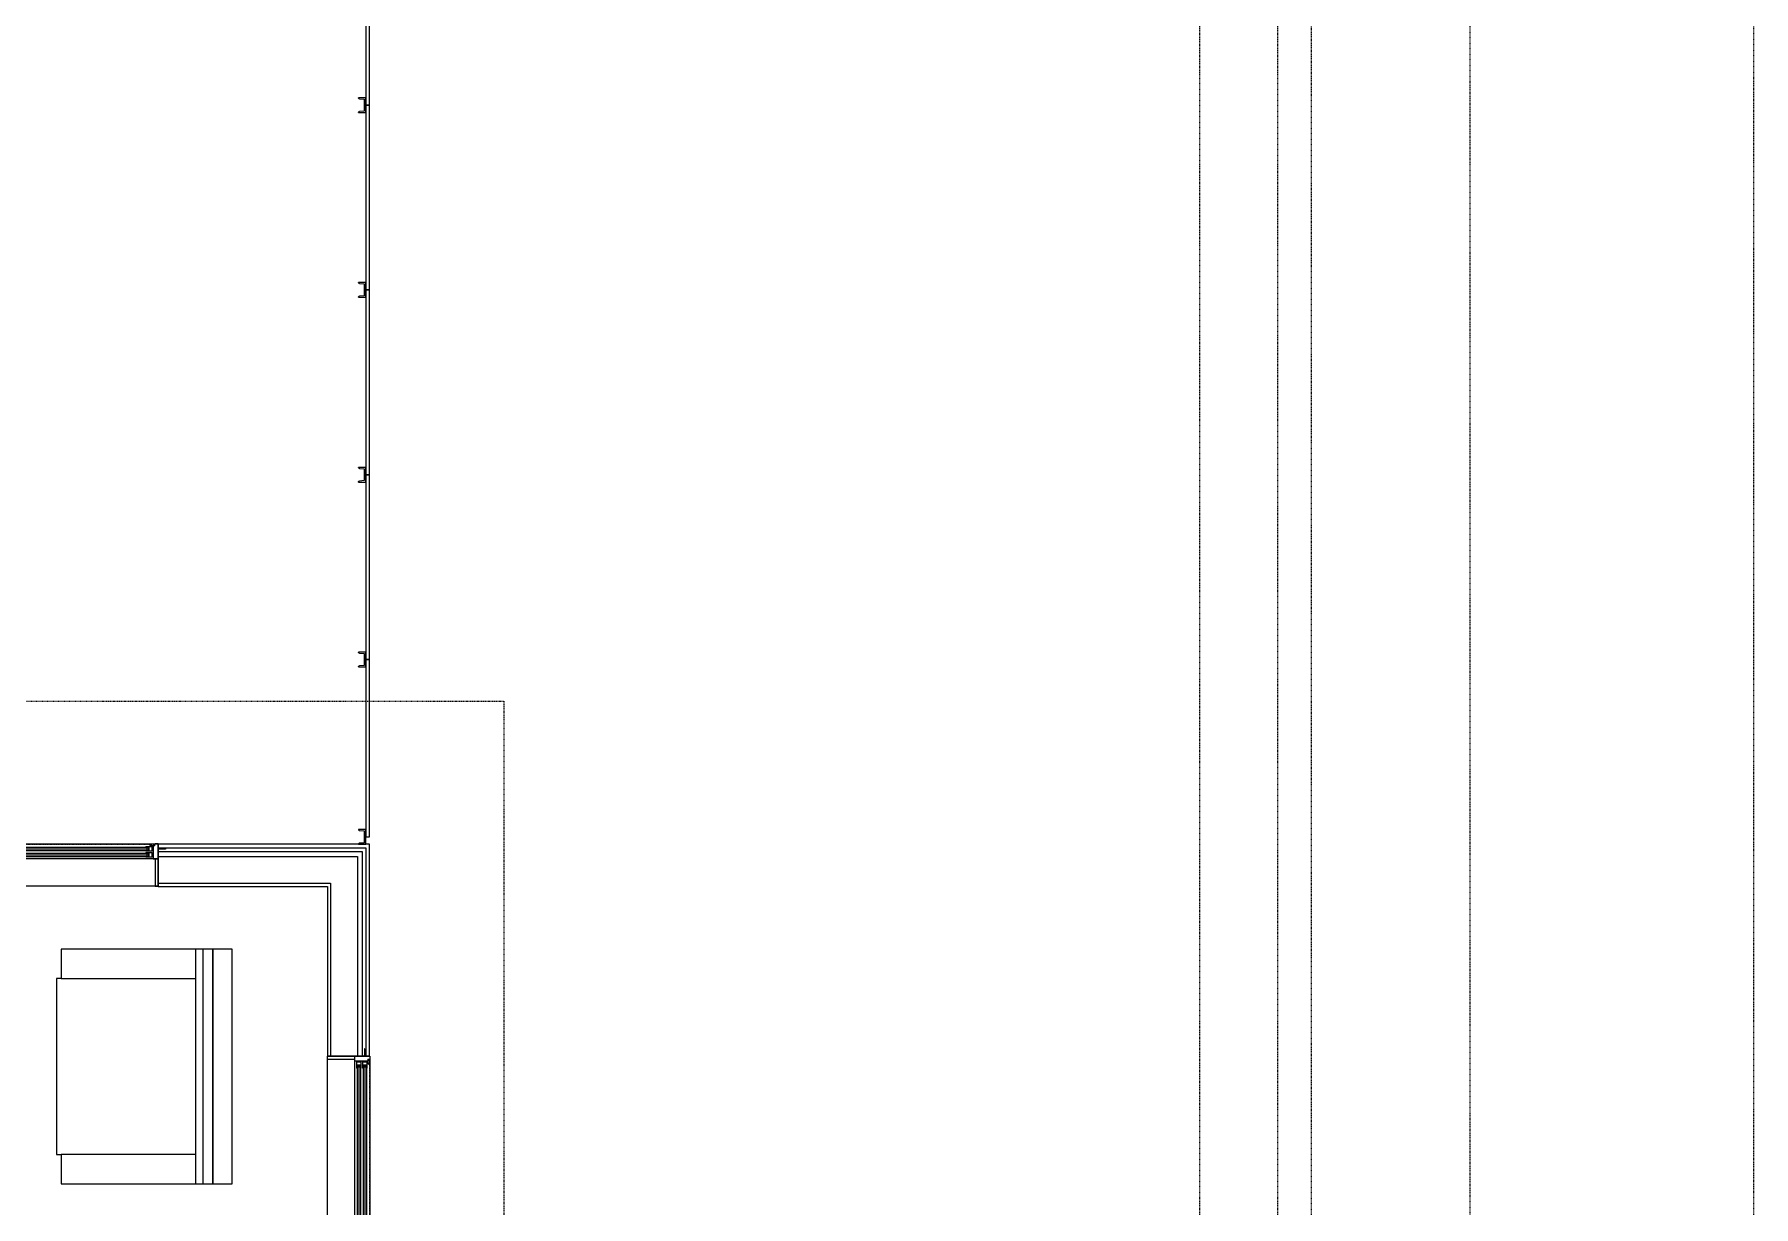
# Model space of a CAD drawing. Header units: inches. Extents: x -4010 to -1814, y 9846 to 12241.
# Drawn here: x -2165.4 to -1813.5, y 10748.3 to 10988.2 of the extents above; entities that cross this region are included whole.
import ezdxf

# ---------------------------------------------------------------- set-up
doc = ezdxf.new("R2010")
doc.units = ezdxf.units.IN
doc.header["$MEASUREMENT"] = 0
for name, pattern in [('Aligning Line 1_8_', [0.25, 0.125, -0.125]), ('Aligning Line 1_8__2_', [0.25, 0.125, -0.125]), ('Dash', [0.25, 0.125, -0.125]), ('Dash_2_', [0.25, 0.125, -0.125])]:
    doc.linetypes.add(name, pattern=pattern)
for name, color, linetype, lineweight in [('0-1', 7, 'Continuous', 5), ('0-2', 7, 'Continuous', 9), ('A-DETL-GENF-HDLN-1', 7, 'Dash', 9), ('A-DETL-GENF-HDLN-2', 1, 'Continuous', 18), ('A-GLAZ', 151, 'Continuous', 18), ('A-GLAZ-1', 10, 'Continuous', 30), ('A-GLAZ-2', 7, 'Continuous', 9), ('A-GLAZ-CURT-1', 7, 'Continuous', 9), ('A-GLAZ-CWMG-1', 7, 'Continuous', 9), ('A-WALL-1', 7, 'Continuous', 9), ('A-WALL-2', 250, 'Continuous', 18), ('G-ANNO-SYMB', 111, 'Aligning Line 1_8_', 9), ('G-ANNO-SYMB-1', 147, 'Aligning Line 1_8_', 9), ('G-ANNO-SYMB-2', 147, 'Aligning Line 1_8__2_', 9), ('G-ANNO-SYMB-4', 111, 'Dash_2_', 9), ('I-FURN', 30, 'Continuous', 9)]:
    doc.layers.add(name, color=color, linetype=linetype, lineweight=lineweight)

# ---------------------------------------------------------------- blocks, each defined once
blk = doc.blocks.new('Window-Double_Hung-Marvin-Essential - ESDH3066 - 1st Floor-3090114-UNIT PLANS - 1ST FLOOR')
at = {"layer": 'A-DETL-GENF-HDLN-1'}
blk.add_line((16.1, -4.34), (-16.5, -4.34), dxfattribs=at)
at = {"layer": 'A-DETL-GENF-HDLN-2'}
for p, q in [((-17.13, 4.31), (-17.75, 4.31)), ((-17.13, -1.28), (-17.13, 4.31)), ((17.12, 4.31), (17.75, 4.31)), ((17.12, 4.31), (17.12, -1.28)), ((-19.25, -3.36), (-19.25, -3.31)), ((-19.25, -3.31), (-17.9, -3.31)), ((-17.75, -3.36), (-19.25, -3.36)), ((-17.9, -3.31), (-17.9, -3.2)), ((-17.9, -3.2), (-17.75, -3.2)), ((-16.72, -1.31), (-17.75, -1.31)), ((-17.75, -4.41), (-17.75, -1.31)), ((-16.72, -3.9), (-16.72, -1.31)), ((-16.56, -1.66), (-15.34, -1.66)), ((-16.56, -1.66), (-16.56, -2.59)), ((-15.34, -2.59), (-16.56, -2.59)), ((-16.56, -2.88), (-15.34, -2.88)), ((-16.56, -2.88), (-16.56, -3.81)), ((-15.28, -1.77), (-15.94, -1.77)), ((-15.94, -1.77), (-15.94, -2.49)), ((-15.94, -2.49), (-15.28, -2.49)), ((-15.28, -2.99), (-15.94, -2.99)), ((-15.94, -2.99), (-15.94, -3.71)), ((-15.84, -1.79), (-15.84, -2.48)), ((-15.84, -3.01), (-15.84, -3.7)), ((-15.54, -1.92), (-15.54, -2.35)), ((-15.54, -3.13), (-15.54, -3.57)), ((-15.34, -1.66), (-15.28, -1.72)), ((-15.34, -2.59), (-15.28, -2.53)), ((-15.34, -2.88), (-15.28, -2.94)), ((-15.28, -1.72), (-15.28, -1.77)), ((-15.28, -2.49), (-15.28, -2.53)), ((-15.28, -2.94), (-15.28, -2.99)), ((15.34, -1.66), (15.28, -1.72)), ((15.28, -1.72), (15.28, -1.77)), ((15.28, -1.77), (15.94, -1.77)), ((15.28, -2.49), (15.28, -2.53)), ((15.94, -2.49), (15.28, -2.49)), ((15.34, -2.59), (15.28, -2.53)), ((15.34, -2.88), (15.28, -2.94)), ((15.28, -2.94), (15.28, -2.99)), ((15.28, -2.99), (15.94, -2.99)), ((16.56, -1.66), (15.34, -1.66)), ((15.34, -2.59), (16.56, -2.59)), ((16.56, -2.88), (15.34, -2.88)), ((15.54, -1.92), (15.54, -2.35)), ((15.54, -3.13), (15.54, -3.57)), ((15.84, -1.79), (15.84, -2.48)), ((15.84, -3.01), (15.84, -3.7)), ((15.94, -1.77), (15.94, -2.49)), ((15.94, -2.99), (15.94, -3.71)), ((16.56, -1.66), (16.56, -2.59)), ((16.56, -2.88), (16.56, -3.81)), ((16.72, -3.9), (16.72, -1.31)), ((16.72, -1.31), (17.75, -1.31)), ((17.75, -4.41), (17.75, -1.31)), ((17.9, -3.2), (17.75, -3.2)), ((17.75, -3.36), (19.25, -3.36)), ((17.9, -3.31), (17.9, -3.2)), ((19.25, -3.31), (17.9, -3.31)), ((19.25, -3.36), (19.25, -3.31)), ((-17.75, -4.41), (-17.16, -4.41)), ((-17.08, -4), (-17.16, -4.41)), ((-17.08, -4), (-16.19, -4)), ((-16.85, -4.37), (-16.85, -4)), ((-16.3, -4.37), (-16.85, -4.37)), ((-16.38, -3.9), (-16.72, -3.9)), ((-15.34, -3.81), (-16.56, -3.81)), ((-16.38, -4), (-16.38, -3.9)), ((-16.18, -4.14), (-16.3, -4.14)), ((-16.3, -4.14), (-16.3, -4.37)), ((-16.19, -4), (-16.19, -4.09)), ((-16.19, -4.09), (-16.1, -4.09)), ((-16.18, -4.34), (-16.18, -4.14)), ((-16.18, -4.34), (-16.1, -4.34)), ((-16.1, -4.09), (-16.1, -4.34)), ((-15.94, -3.71), (-15.28, -3.71)), ((-15.34, -3.81), (-15.28, -3.75)), ((-15.28, -3.71), (-15.28, -3.75)), ((15.28, -3.71), (15.28, -3.75)), ((15.94, -3.71), (15.28, -3.71)), ((15.34, -3.81), (15.28, -3.75)), ((15.34, -3.81), (16.56, -3.81)), ((16.19, -4.09), (16.1, -4.09)), ((16.1, -4.09), (16.1, -4.34)), ((16.18, -4.34), (16.1, -4.34)), ((16.18, -4.34), (16.18, -4.14)), ((16.18, -4.14), (16.3, -4.14)), ((17.08, -4), (16.19, -4)), ((16.19, -4), (16.19, -4.09)), ((16.3, -4.14), (16.3, -4.37)), ((16.3, -4.37), (16.85, -4.37)), ((16.38, -4), (16.38, -3.9)), ((16.38, -3.9), (16.72, -3.9)), ((16.85, -4.37), (16.85, -4)), ((17.08, -4), (17.16, -4.41)), ((17.75, -4.41), (17.16, -4.41))]:
    blk.add_line(p, q, dxfattribs=at)
at = {"layer": 'A-GLAZ'}
for p, q in [((15.84, -1.79), (-15.84, -1.79)), ((15.84, -1.92), (-15.84, -1.92)), ((15.84, -2.35), (-15.84, -2.35)), ((15.84, -2.48), (-15.84, -2.48)), ((15.84, -3.01), (-15.84, -3.01)), ((15.84, -3.13), (-15.84, -3.13)), ((15.84, -3.57), (-15.84, -3.57)), ((15.84, -3.7), (-15.84, -3.7))]:
    blk.add_line(p, q, dxfattribs=at)
at = {"layer": 'A-GLAZ-1'}
for p, q in [((-17.75, -1.28), (-17.75, 4.31)), ((17.75, 4.31), (17.75, -1.28)), ((-17.75, -4.41), (-17.75, -1.31)), ((17.75, -1.31), (17.75, -4.41))]:
    blk.add_line(p, q, dxfattribs=at)
at = {"layer": 'A-GLAZ-2'}
for p, q in [((-17.75, 4.31), (17.75, 4.31)), ((-17.75, -1.31), (17.75, -1.31)), ((17.75, -4.41), (-17.75, -4.41))]:
    blk.add_line(p, q, dxfattribs=at)
blk = doc.blocks.new('Horizontal_Siding - Horizontal_Siding-2867908-UNIT PLANS - 1ST FLOOR')
at = {"layer": 'A-GLAZ-CURT-1'}
for p, q in [((18.16, -1.5), (-18.16, -1.5)), ((-18.16, -1.5), (-18.16, -2.25)), ((-18.16, -2.25), (18.16, -2.25)), ((18.16, -2.25), (18.16, -1.5))]:
    blk.add_line(p, q, dxfattribs=at)
blk = doc.blocks.new('Horizontal_Siding - Horizontal_Siding-2867907-UNIT PLANS - 1ST FLOOR')
at = {"layer": 'A-GLAZ-CURT-1'}
for p, q in [((18.91, -1.5), (-18.91, -1.5)), ((-18.91, -1.5), (-18.91, -2.25)), ((-18.91, -2.25), (18.91, -2.25)), ((18.91, -2.25), (18.91, -1.5))]:
    blk.add_line(p, q, dxfattribs=at)
blk = doc.blocks.new('Rectangular Mullion - RAILING POST-2806293-UNIT PLANS - 1ST FLOOR')
at = {"layer": 'A-GLAZ-CWMG-1'}
for p, q in [((0, 1.5), (-3, 1.5)), ((-3, 1.5), (-3, 0)), ((-2.79, 0.21), (-2.72, 1.18)), ((-2.72, 1.18), (-0.28, 1.18)), ((-0.28, 1.18), (-0.21, 0.21)), ((0, 0), (0, 1.5))]:
    blk.add_line(p, q, dxfattribs=at)
for centre, start, end in [((-3, 0.21), 270, 0.528), ((0, 0.21), 179.472, 270)]:
    blk.add_arc(centre, 0.21, start, end, dxfattribs=at)
blk = doc.blocks.new('Rectangular Mullion - RAILING POST-2669755-UNIT PLANS - 1ST FLOOR')
at = {"layer": 'A-GLAZ-CWMG-1'}
for p, q in [((-1.5, 0), (-1.5, 1.5)), ((-1.5, 1.5), (1.5, 1.5)), ((-1.22, 1.18), (-1.29, 0.21)), ((1.22, 1.18), (-1.22, 1.18)), ((1.29, 0.21), (1.22, 1.18)), ((1.5, 1.5), (1.5, 0))]:
    blk.add_line(p, q, dxfattribs=at)
for centre, radius, start, end in [((-1.5, 0.21), 0.21, 270, 0.528), ((1.5, 0.21), 0.211, 179.472, 270)]:
    blk.add_arc(centre, radius, start, end, dxfattribs=at)
blk = doc.blocks.new('CTR - 1st Phase - Shell_rvt-1-UNIT PLANS - 1ST FLOOR')
at = {"layer": 'A-WALL-1'}
for p, q in [((-2096.82, 10822.49), (-2140.11, 10822.49)), ((-2096.82, 10821.74), (-2096.82, 10822.49)), ((-2096.82, 10813.86), (-2096.82, 10821.74)), ((-2140.11, 10819.49), (-2140.11, 10819.46)), ((-2140.11, 10813.86), (-2105.45, 10813.86)), ((-2105.45, 10813.86), (-2105.45, 10779.14)), ((-2096.82, 10779.14), (-2096.82, 10813.86)), ((-2099.85, 10779.14), (-2099.82, 10779.14))]:
    blk.add_line(p, q, dxfattribs=at)
at = {"layer": 'A-WALL-2'}
for p, q in [((-2140.11, 10821.74), (-2097.57, 10821.74)), ((-2140.11, 10820.99), (-2098.32, 10820.99)), ((-2098.32, 10820.99), (-2098.32, 10819.99)), ((-2097.57, 10821.74), (-2097.57, 10820.99)), ((-2097.57, 10820.99), (-2097.57, 10813.86)), ((-2140.11, 10819.99), (-2099.32, 10819.99)), ((-2099.32, 10819.99), (-2099.32, 10814.49)), ((-2098.32, 10819.99), (-2098.32, 10813.86)), ((-2140.11, 10814.49), (-2104.82, 10814.49)), ((-2104.82, 10814.49), (-2104.82, 10813.86)), ((-2099.32, 10814.49), (-2099.32, 10813.86)), ((-2104.82, 10813.86), (-2104.82, 10779.14)), ((-2099.32, 10813.86), (-2099.32, 10779.14)), ((-2098.32, 10813.86), (-2098.32, 10779.14)), ((-2097.57, 10813.86), (-2097.57, 10779.14))]:
    blk.add_line(p, q, dxfattribs=at)
at = {"layer": 'G-ANNO-SYMB-1'}
blk.add_line((-1926.95, 12240.76), (-1926.95, 9846.26), dxfattribs=at)
at = {"layer": '0-2'}
for name, p, rotation in [('Horizontal_Siding - Horizontal_Siding-2867907-UNIT PLANS - 1ST FLOOR', (-2099.07, 10992.66), 89.99999999999952), ('Horizontal_Siding - Horizontal_Siding-2867907-UNIT PLANS - 1ST FLOOR', (-2099.07, 10954.85), 89.99999999999952), ('Horizontal_Siding - Horizontal_Siding-2867907-UNIT PLANS - 1ST FLOOR', (-2099.07, 10917.03), 89.99999999999952), ('Horizontal_Siding - Horizontal_Siding-2867907-UNIT PLANS - 1ST FLOOR', (-2099.07, 10879.21), 89.99999999999952), ('Horizontal_Siding - Horizontal_Siding-2867908-UNIT PLANS - 1ST FLOOR', (-2099.07, 10842.15), 89.99999999999952), ('Rectangular Mullion - RAILING POST-2806293-UNIT PLANS - 1ST FLOOR', (-2099.07, 10822.49), 269.9999999999995), ('Window-Double_Hung-Marvin-Essential - ESDH3066 - 1st Floor-3090114-UNIT PLANS - 1ST FLOOR', (-2157.86, 10818.18), 180), ('Window-Double_Hung-Marvin-Essential - ESDH3066 - 1st Floor-3090114-UNIT PLANS - 1ST FLOOR', (-2101.14, 10761.39), 89.99999999999882)]:
    blk.add_blockref(name, p, dxfattribs=dict(at, rotation=rotation))
at = {"layer": '0-2', "extrusion": (0, 0, -1), "rotation": 90.0000000000005}
for p in [(2099.07, 10973.76), (2099.07, 10935.94), (2099.07, 10898.12), (2099.07, 10860.31)]:
    blk.add_blockref('Rectangular Mullion - RAILING POST-2669755-UNIT PLANS - 1ST FLOOR', p, dxfattribs=at)
blk = doc.blocks.new('CTR - 1st Phase - Common Walls_rvt-1-UNIT PLANS - 1ST FLOOR')
at = {"layer": 'G-ANNO-SYMB-1'}
for p, q in [((-1910.96, 12240.76), (-1910.96, 9846.26)), ((-1871.64, 11153.43), (-1871.64, 9846.26))]:
    blk.add_line(p, q, dxfattribs=at)
blk = doc.blocks.new('CTR - 1st Phase -Stairs _ Elevators_rvt-1-UNIT PLANS - 1ST FLOOR')
at = {"layer": 'G-ANNO-SYMB-1'}
blk.add_line((-1910.96, 12240.76), (-1910.96, 9846.26), dxfattribs=at)
blk = doc.blocks.new('CTR - 1st Phase - Structure_rvt-1-UNIT PLANS - 1ST FLOOR')
at = {"layer": 'G-ANNO-SYMB-2'}
for p, q in [((-1910.96, 12240.76), (-1910.96, 9846.26)), ((-1904.06, 12122.03), (-1904.06, 9867.01))]:
    blk.add_line(p, q, dxfattribs=at)
blk = doc.blocks.new('Couch-Both_Arms-Generic - 2-1352635-UNIT PLANS - 1ST FLOOR')
at = {"layer": 'I-FURN'}
for p, q in [((24, 17.5), (-24, 17.5)), ((-24, 17.5), (-24, 13.5)), ((24, 13.5), (24, 17.5)), ((-24, 13.5), (24, 13.5)), ((24, 13.5), (-24, 13.5)), ((-24, 13.5), (-24, 10)), ((-24, 11.5), (24, 11.5)), ((24, 10), (24, 13.5)), ((-24, 10), (-24, -17.5)), ((-24, 10), (24, 10)), ((-18, -17.5), (-18, 10)), ((18, 10), (18, -17.5)), ((24, -17.5), (24, 10)), ((-24, -17.5), (-18, -17.5)), ((-18, -17.5), (-18, -18.5)), ((18, -18.5), (18, -17.5)), ((18, -17.5), (24, -17.5)), ((-18, -18.5), (18, -18.5))]:
    blk.add_line(p, q, dxfattribs=at)

msp = doc.modelspace()

# ---------------------------------------------------------------- linework, layer by layer
at = {"layer": 'G-ANNO-SYMB'}
msp.add_line((-1813.52288, 12240.74859), (-1813.52288, 9846.2766), dxfattribs=at)

# ---------------------------------------------------------------- block references
at = {"layer": '0-1'}
msp.add_blockref('CTR - 1st Phase - Shell_rvt-1-UNIT PLANS - 1ST FLOOR', (0, 0), dxfattribs=at)

# ---------------------------------------------------------------- next in the draw order: block references
for name in ['CTR - 1st Phase - Common Walls_rvt-1-UNIT PLANS - 1ST FLOOR', 'CTR - 1st Phase -Stairs _ Elevators_rvt-1-UNIT PLANS - 1ST FLOOR']:
    msp.add_blockref(name, (0, 0), dxfattribs=at)

# ---------------------------------------------------------------- next in the draw order: block references
msp.add_blockref('CTR - 1st Phase - Structure_rvt-1-UNIT PLANS - 1ST FLOOR', (0, 0), dxfattribs=at)

# ---------------------------------------------------------------- next in the draw order: linework, layer by layer
at = {"layer": 'G-ANNO-SYMB-4'}
for p, q in [((-2517.56124, 10851.74295), (-2069.36124, 10851.74295)), ((-2069.36124, 10851.74295), (-2069.36124, 10411.3519))]:
    msp.add_line(p, q, dxfattribs=at)

# ---------------------------------------------------------------- next in the draw order: block references
at = {"layer": 'I-FURN', "rotation": 270.0000000000381}
msp.add_blockref('Couch-Both_Arms-Generic - 2-1352635-UNIT PLANS - 1ST FLOOR', (-2142.42374, 10776.98993), dxfattribs=at)

doc.saveas('drawing.dxf')
